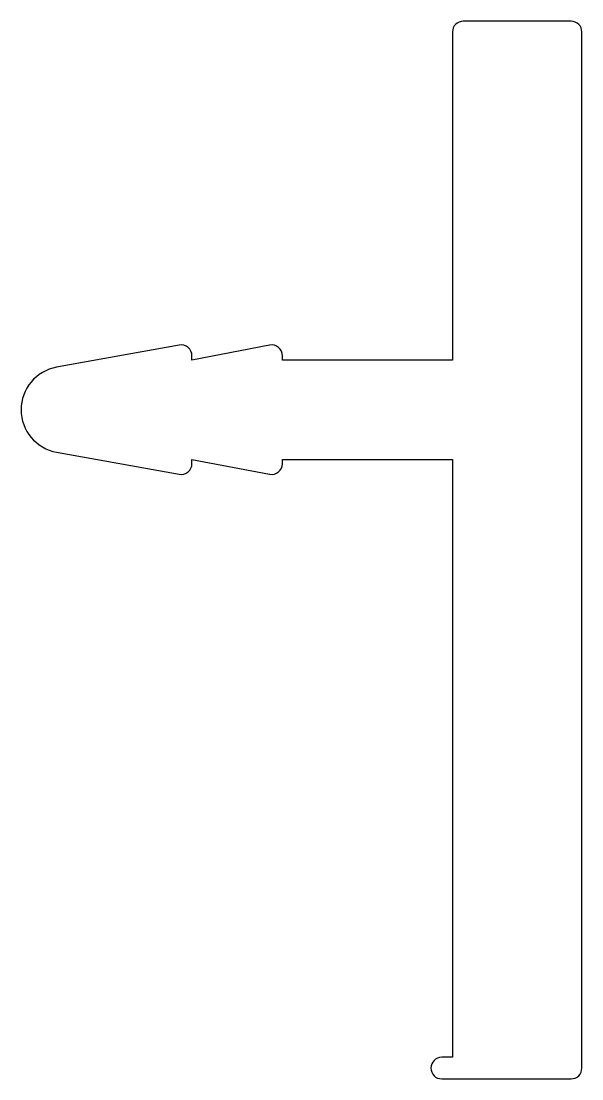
# Model space of a CAD drawing. Extents: x 539.7 to 552.7, y 317.3 to 341.8.
import ezdxf

# ---------------------------------------------------------------- set-up
doc = ezdxf.new("R2010")
doc.units = 0
doc.layers.get('0').update_dxf_attribs({"linetype": 'CONTINUOUS'})

msp = doc.modelspace()

# ---------------------------------------------------------------- linework, layer by layer
for p, q in [((552.455, 341.839), (549.955, 341.839)), ((549.705, 341.589), (549.705, 333.989)), ((552.705, 317.589), (552.705, 341.589)), ((543.37, 334.336), (540.528, 333.824)), ((545.467, 334.335), (543.665, 333.989)), ((543.665, 333.989), (543.665, 334.089)), ((545.765, 333.989), (545.765, 334.089)), ((549.705, 333.989), (545.765, 333.989)), ((540.528, 331.855), (543.37, 331.343)), ((543.665, 331.689), (545.467, 331.344)), ((543.665, 331.589), (543.665, 331.689)), ((545.765, 331.689), (549.705, 331.689)), ((545.765, 331.589), (545.765, 331.689)), ((549.705, 331.689), (549.705, 317.839)), ((549.705, 317.839), (549.455, 317.839)), ((549.205, 317.589), (549.205, 317.589)), ((549.455, 317.339), (552.455, 317.339))]:
    msp.add_line(p, q)
for centre, radius, start, end in [((549.955, 341.589), 0.25, 90, 180), ((552.455, 341.589), 0.25, 0, 90), ((543.415, 334.089), 0.25, 0, 100.2098), ((545.515, 334.089), 0.25, 0, 100.8491), ((540.705, 332.839), 1, 100.2098, 259.7902), ((543.415, 331.589), 0.25, 259.7902, 0), ((545.515, 331.589), 0.25, 259.1509, 0), ((549.455, 317.589), 0.25, 90, 180), ((549.455, 317.589), 0.25, 180, 270), ((552.455, 317.589), 0.25, 270, 0)]:
    msp.add_arc(centre, radius, start, end)

doc.saveas('drawing.dxf')
